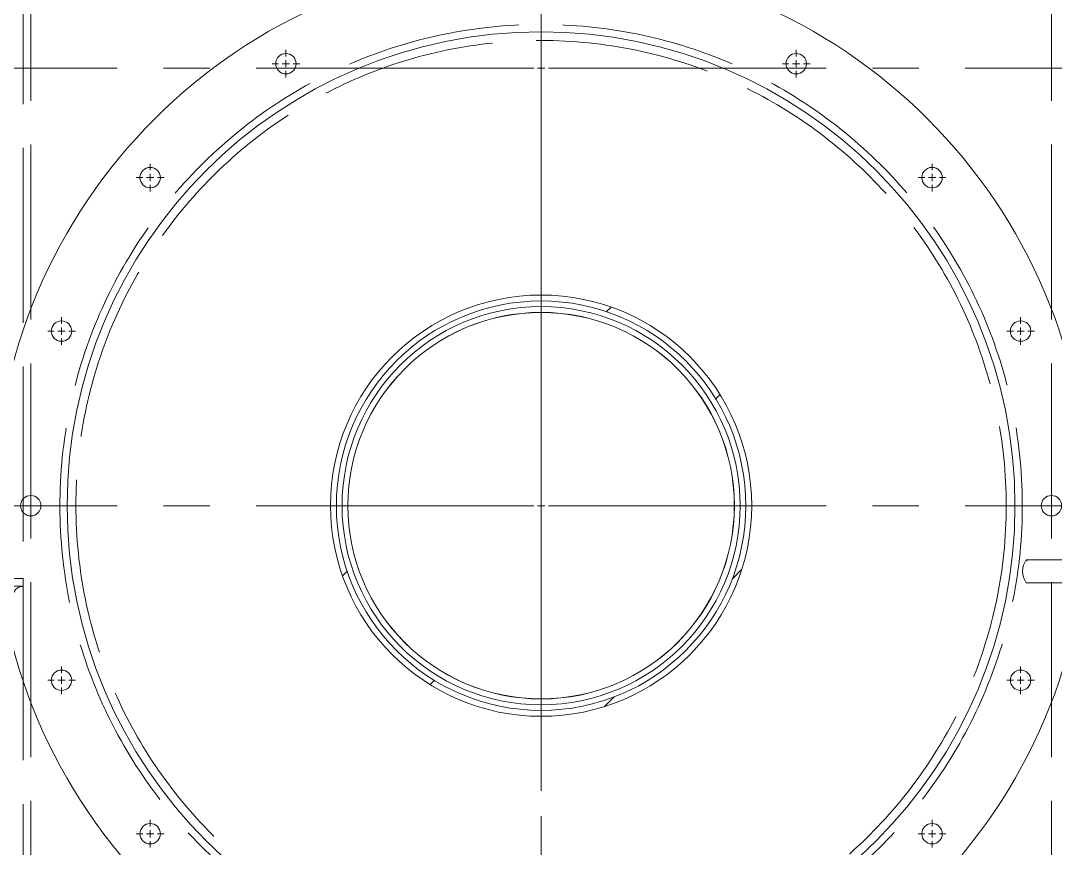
# Model space of a CAD drawing. Header units: millimetres. Extents: x 163705 to 1616509, y 81827 to 302547.
# Drawn here: x 1277578 to 1278288, y 143825 to 144392 of the extents above; entities that cross this region are included whole.
import ezdxf

# ---------------------------------------------------------------- set-up
doc = ezdxf.new("R2010")
doc.units = ezdxf.units.MM
doc.header["$LTSCALE"] = 10
doc.linetypes.add('ACAD_ISO02W100', pattern=[15, 12, -3])
doc.linetypes.add('CENTER2', pattern=[28.575000000000003, 19.05, -3.175, 3.175, -3.175])
for name, color, linetype, lineweight in [('1-中心线', 1, 'CENTER2', 0), ('1-剖面线', 8, 'Continuous', 0), ('1-虚线', 8, 'ACAD_ISO02W100', 0), ('1-设备轮廓', 2, 'Continuous', 18)]:
    doc.layers.add(name, color=color, linetype=linetype, lineweight=lineweight)
pattern_1 = [(45, (-1357.895826168232, -803.9953098043657), (-67.35192090801866, 67.35192090801866), [])]

# ---------------------------------------------------------------- blocks, each defined once
blk = doc.blocks.new('SW_CENTERMARKSYMBOL_2')
at = {"lineweight": 18}
for p, q in [((0, 4.999999999999449), (0, 116.5038053019082)), ((-4.999999999999449, 0), (-116.5038053019082, 0)), ((0, 0), (-2.499999999999725, 0)), ((0, 0), (0, 2.499999999999725)), ((0, 0), (0, -2.499999999999725)), ((0, 0), (2.499999999999725, 0)), ((5.000000000000837, 0), (116.5038053019082, 0)), ((0, -4.999999999999449), (0, -116.5038053019082))]:
    blk.add_line(p, q, dxfattribs=at)
blk = doc.blocks.new('SW_CENTERMARKSYMBOL_13')
at = {"layer": '1-中心线'}
for p, q in [((0, 4.999999999999866), (0, 1002.5)), ((0, 4.999999999999866), (0, 927.4999999999999)), ((-4.999999999999866, 0), (-1002.5, 0)), ((-4.999999999999866, 0), (-927.4999999999999, 0)), ((0, 0), (-2.499999999999725, 0)), ((0, 0), (-2.499999999999725, 0)), ((0, 0), (0, 2.500000000000141)), ((0, 0), (0, 2.500000000000141)), ((0, 0), (0, -2.500000000000141)), ((0, 0), (2.500000000000141, 0)), ((0, 0), (0, -2.500000000000141)), ((0, 0), (2.500000000000141, 0)), ((5.000000000000282, 0), (927.4999999999999, 0)), ((5.000000000000282, 0), (1002.5, 0)), ((0, -4.999999999999866), (0, -927.4999999999999)), ((0, -4.999999999999866), (0, -1002.5))]:
    blk.add_line(p, q, dxfattribs=at)
blk = doc.blocks.new('SW_CENTERMARKSYMBOL_19')
at = {"layer": '1-中心线'}
for p, q in [((0, 5.000000000000282), (0, 9.500000000000203)), ((-4.999999999999866, 0), (-9.499999999999787, 0)), ((0, 0), (-2.500000000000141, 0)), ((0, 0), (0, 2.500000000000141)), ((0, 0), (0, -2.499999999999725)), ((0, 0), (2.500000000000141, 0)), ((4.999999999999866, 0), (9.500000000000203, 0)), ((0, -4.999999999999866), (0, -9.499999999999787))]:
    blk.add_line(p, q, dxfattribs=at)
blk = doc.blocks.new('SW_CENTERMARKSYMBOL_20')
at = {"layer": '1-中心线'}
for p, q in [((0, 4.999999999999866), (0, 9.500000000000203)), ((-4.999999999999866, 0), (-9.499999999999787, 0)), ((0, 0), (-2.499999999999725, 0)), ((0, 0), (0, 2.500000000000141)), ((0, 0), (0, -2.500000000000141)), ((0, 0), (2.500000000000141, 0)), ((5.000000000000282, 0), (9.500000000000203, 0)), ((0, -4.999999999999866), (0, -9.499999999999787))]:
    blk.add_line(p, q, dxfattribs=at)
blk = doc.blocks.new('SW_CENTERMARKSYMBOL_21')
at = {"layer": '1-中心线'}
for p, q in [((0, 4.999999999999866), (0, 9.499999999999787)), ((-4.999999999999866, 0), (-9.499999999999787, 0)), ((0, 0), (-2.499999999999725, 0)), ((0, 0), (0, 2.500000000000141)), ((0, 0), (0, -2.500000000000141)), ((0, 0), (2.500000000000141, 0)), ((5.000000000000282, 0), (9.500000000000203, 0)), ((0, -4.999999999999866), (0, -9.500000000000203))]:
    blk.add_line(p, q, dxfattribs=at)
blk = doc.blocks.new('SW_CENTERMARKSYMBOL_22')
at = {"layer": '1-中心线'}
for p, q in [((0, 304.9999999999999), (0, 309.5000000000003)), ((-5.000000000000282, 300.0000000000001), (-9.500000000000203, 300.0000000000001)), ((0, 300.0000000000001), (-2.500000000000141, 300.0000000000001)), ((0, 300.0000000000001), (0, 302.5000000000002)), ((0, 300.0000000000001), (0, 297.4999999999999)), ((0, 300.0000000000001), (2.499999999999725, 300.0000000000001)), ((4.999999999999866, 300.0000000000001), (9.499999999999787, 300.0000000000001)), ((0, 295.0000000000002), (0, 290.4999999999998)), ((0, 5.000000000000074), (0, 9.499999999999995)), ((-5.000000000000282, 0), (-9.500000000000203, 0)), ((0, 0), (-2.500000000000141, 0)), ((0, 0), (0, 2.500000000000141)), ((0, 0), (0, -2.499999999999933)), ((0, 0), (2.499999999999725, 0)), ((4.999999999999866, 0), (9.499999999999787, 0)), ((0, -4.999999999999866), (0, -9.499999999999995))]:
    blk.add_line(p, q, dxfattribs=at)
blk = doc.blocks.new('SW_CENTERMARKSYMBOL_23')
at = {"layer": '1-中心线'}
for p, q in [((0, 5.000000000000074), (0, 9.499999999999995)), ((-4.999999999999866, 0), (-9.499999999999787, 0)), ((0, 0), (-2.499999999999725, 0)), ((0, 0), (0, 2.500000000000141)), ((0, 0), (0, -2.499999999999933)), ((0, 0), (2.500000000000141, 0)), ((5.000000000000282, 0), (9.500000000000203, 0)), ((0, -4.999999999999866), (0, -9.499999999999995))]:
    blk.add_line(p, q, dxfattribs=at)
blk = doc.blocks.new('SW_CENTERMARKSYMBOL_24')
at = {"layer": '1-中心线'}
for p, q in [((0, 5.000000000000074), (0, 9.499999999999995)), ((-4.999999999999866, 0), (-9.500000000000203, 0)), ((0, 0), (-2.500000000000141, 0)), ((0, 0), (0, 2.499999999999933)), ((0, 0), (0, -2.499999999999933)), ((0, 0), (2.500000000000141, 0)), ((4.999999999999866, 0), (9.500000000000203, 0)), ((0, -5.000000000000074), (0, -9.499999999999995))]:
    blk.add_line(p, q, dxfattribs=at)
blk = doc.blocks.new('SW_CENTERMARKSYMBOL_29')
at = {"layer": '1-中心线'}
for p, q in [((0, 5.000000000000074), (0, 9.499999999999995)), ((-5.000000000000282, 0), (-9.500000000000203, 0)), ((0, 0), (-2.500000000000141, 0)), ((0, 0), (0, 2.499999999999933)), ((0, 0), (0, -2.499999999999933)), ((0, 0), (2.499999999999725, 0)), ((4.999999999999866, 0), (9.499999999999787, 0)), ((0, -5.000000000000074), (0, -9.499999999999995))]:
    blk.add_line(p, q, dxfattribs=at)
blk = doc.blocks.new('SW_CENTERMARKSYMBOL_30')
at = {"layer": '1-中心线'}
for p, q in [((0, 5.000000000000074), (0, 9.499999999999995)), ((-5.000000000000282, 0), (-9.500000000000203, 0)), ((0, 0), (-2.500000000000141, 0)), ((0, 0), (0, 2.500000000000141)), ((0, 0), (0, -2.499999999999933)), ((0, 0), (2.499999999999725, 0)), ((4.999999999999866, 0), (9.499999999999787, 0)), ((0, -4.999999999999866), (0, -9.499999999999995))]:
    blk.add_line(p, q, dxfattribs=at)
blk = doc.blocks.new('SW_CENTERMARKSYMBOL_31')
at = {"layer": '1-中心线'}
for p, q in [((0, 304.9999999999999), (0, 309.4999999999998)), ((-4.999999999999866, 300.0000000000001), (-9.499999999999787, 300.0000000000001)), ((0, 300.0000000000001), (-2.499999999999725, 300.0000000000001)), ((0, 300.0000000000001), (0, 302.5000000000002)), ((0, 300.0000000000001), (0, 297.4999999999999)), ((0, 300.0000000000001), (2.500000000000141, 300.0000000000001)), ((5.000000000000282, 300.0000000000001), (9.500000000000203, 300.0000000000001)), ((0, 295.0000000000002), (0, 290.4999999999998)), ((0, 5.000000000000074), (0, 9.499999999999995)), ((-4.999999999999866, 0), (-9.499999999999787, 0)), ((0, 0), (-2.499999999999725, 0)), ((0, 0), (0, 2.499999999999933)), ((0, 0), (0, -2.499999999999933)), ((0, 0), (2.500000000000141, 0)), ((5.000000000000282, 0), (9.500000000000203, 0)), ((0, -5.000000000000074), (0, -9.499999999999995))]:
    blk.add_line(p, q, dxfattribs=at)
blk = doc.blocks.new('SW_CENTERMARKSYMBOL_32')
at = {"layer": '1-中心线'}
for p, q in [((0, 4.999999999999866), (0, 9.500000000000203)), ((-5.000000000000282, 0), (-9.500000000000203, 0)), ((0, 0), (-2.500000000000141, 0)), ((0, 0), (0, 2.500000000000141)), ((0, 0), (0, -2.500000000000141)), ((0, 0), (2.499999999999725, 0)), ((4.999999999999866, 0), (9.499999999999787, 0)), ((0, -4.999999999999866), (0, -9.499999999999787))]:
    blk.add_line(p, q, dxfattribs=at)
blk = doc.blocks.new('SW_CENTERMARKSYMBOL_33')
at = {"layer": '1-中心线'}
for p, q in [((0, 4.999999999999866), (0, 9.499999999999787)), ((-5.000000000000282, 0), (-9.500000000000203, 0)), ((0, 0), (-2.500000000000141, 0)), ((0, 0), (0, 2.499999999999725)), ((0, 0), (0, -2.500000000000141)), ((0, 0), (2.499999999999725, 0)), ((4.999999999999866, 0), (9.499999999999787, 0)), ((0, -5.000000000000282), (0, -9.500000000000203))]:
    blk.add_line(p, q, dxfattribs=at)
blk = doc.blocks.new('SW_CENTERMARKSYMBOL_34')
at = {"layer": '1-中心线'}
for p, q in [((0, 4.999999999999866), (0, 9.499999999999787)), ((-5.000000000000282, 0), (-9.500000000000203, 0)), ((0, 0), (-2.500000000000141, 0)), ((0, 0), (0, 2.500000000000141)), ((0, 0), (0, -2.500000000000141)), ((0, 0), (2.499999999999725, 0)), ((4.999999999999866, 0), (9.499999999999787, 0)), ((0, -4.999999999999866), (0, -9.500000000000203))]:
    blk.add_line(p, q, dxfattribs=at)
blk = doc.blocks.new('SW_CENTERMARKSYMBOL_37')
at = {"layer": '1-中心线'}
for p, q in [((0, 4.999999999999866), (0, 377.4999999999998)), ((-5.000000000000282, 0), (-377.5000000000001, 0)), ((0, 0), (-2.500000000000141, 0)), ((0, 0), (0, 2.499999999999933)), ((0, 0), (0, -2.500000000000141)), ((0, 0), (2.499999999999725, 0)), ((4.999999999999866, 0), (377.4999999999997, 0)), ((0, -5.000000000000074), (0, -377.5000000000001))]:
    blk.add_line(p, q, dxfattribs=at)
blk = doc.blocks.new('LFHBF-LC1-00A_俯视图')
at = {"lineweight": 18}
h = blk.add_hatch(dxfattribs=at)
h.set_pattern_fill('ANSI31', color=256, scale=30, style=0)
h.set_pattern_definition(pattern_1)
edge = h.paths.add_edge_path(flags=0)
edge.add_arc((1002.5, 1008.982633047315), 144.4374999999999, 0, 360)
edge = h.paths.add_edge_path(flags=0)
edge.add_arc((1002.5, 1008.982633047315), 140.3874104948161, 0, 360)
at = {"layer": '1-虚线', "lineweight": 18}
h = blk.add_hatch(dxfattribs=at)
h.set_pattern_fill('ANSI31', color=256, scale=30, style=0)
h.set_pattern_definition(pattern_1)
edge = h.paths.add_edge_path(flags=0)
edge.add_arc((1002.5, 1308.982633047315), 925, 0, 360)
edge = h.paths.add_edge_path(flags=0)
edge.add_arc((1002.5, 1308.982633047315), 919, 0, 360)
at = {"lineweight": 18}
for radius in [136.5000000000003, 136.4999999999998]:
    blk.add_circle((1002.5, 1008.982633047315), radius, dxfattribs=at)
at = {"layer": '1-虚线', "lineweight": 18}
for p, q in [((647.1999999999966, 2154.352912865572), (647.2000000000025, 463.6123532290555)), ((652.4999999999964, 2156.560948012958), (652.5000000000023, 461.40431808167)), ((1352.499999999996, 2156.56094801296), (1352.500000000002, 461.4043180816725)), ((647.200000000001, 958.9826330473138), (640.036227706142, 958.9826330473138)), ((647.200000000001, 958.9826330473138), (647.200000000001, 953.6826330473139)), ((647.200000000001, 953.6826330473139), (157.1297201817424, 953.6826330473123))]:
    blk.add_line(p, q, dxfattribs=at)
for centre, radius in [((1002.5, 1308.982633047315), 919), ((1002.5, 1008.982633047315), 319)]:
    blk.add_circle(centre, radius, dxfattribs=at)
for centre, radius, start in [((1002.5, 1308.982633047315), 930.3000000000002, 270.0619413953247), ((1002.5, 1008.982633047315), 329.9999999999998, 270.3525916378453)]:
    blk.add_arc(centre, radius, start, 270, dxfattribs=at)
blk.add_ellipse((647.200000000001, 945.6826330473139), major_axis=(0, 8), ratio=0.900404044297801, start_param=0, end_param=1.466076571675355, dxfattribs=at)
at = {"layer": '1-设备轮廓'}
for centre, radius in [((1002.5, 1008.982633047312), 375), ((1002.5, 1008.982633047312), 324.9999999999995), ((827.5000000000023, 1312.091524371867), 7), ((1177.500000000002, 1312.091524371865), 7), ((734.384444908359, 1233.958296437603), 7), ((1270.615555091644, 1233.9582964376), 7), ((1002.5, 1008.982633047315), 144.4374999999999), ((1002.5, 1008.982633047315), 140.3874104948159), ((673.6075827249326, 1128.689683211299), 7.000000000000227), ((1002.5, 1008.982633047315), 132.5494700229414), ((1002.5, 1008.982633047315), 132.5000000000001), ((1331.392417275069, 1128.689683211294), 6.999999999999545), ((652.5000000000002, 1008.982633047314), 7), ((1352.5, 1008.98263304731), 7), ((673.607582724931, 889.2755828833303), 7), ((1331.392417275068, 889.275582883326), 6.999999999999545), ((734.3844449083545, 784.0069696570233), 7), ((1270.615555091641, 784.0069696570217), 7)]:
    blk.add_circle(centre, radius, dxfattribs=at)
for radius, start, end in [(973, 270.0619413953247, 270), (925.0000000000005, 20.23955051540214, 180), (925.0000000000005, 20.23955051540214, 270), (922.0000000000003, 20.30830432585196, 339.691695674148), (925.0000000000003, 180, 339.7604494845979), (925.0000000000003, 270.0619413953247, 339.7604494845979)]:
    blk.add_arc((1002.5, 1308.982633047315), radius, start, end, dxfattribs=at)
at = {"layer": '1-中心线'}
for name, p in [('SW_CENTERMARKSYMBOL_13', (1002.5, 1308.982633047315)), ('SW_CENTERMARKSYMBOL_2', (1002.5, 1308.982633047315)), ('SW_CENTERMARKSYMBOL_37', (1002.5, 1008.982633047312)), ('SW_CENTERMARKSYMBOL_19', (827.5000000000023, 1312.091524371867)), ('SW_CENTERMARKSYMBOL_34', (1177.500000000002, 1312.091524371865)), ('SW_CENTERMARKSYMBOL_22', (652.5000000000002, 1008.982633047314)), ('SW_CENTERMARKSYMBOL_31', (1352.5, 1008.98263304731)), ('SW_CENTERMARKSYMBOL_20', (734.384444908359, 1233.958296437603)), ('SW_CENTERMARKSYMBOL_33', (1270.615555091644, 1233.9582964376)), ('SW_CENTERMARKSYMBOL_21', (673.6075827249326, 1128.689683211299)), ('SW_CENTERMARKSYMBOL_32', (1331.392417275069, 1128.689683211294)), ('SW_CENTERMARKSYMBOL_23', (673.607582724931, 889.2755828833303)), ('SW_CENTERMARKSYMBOL_30', (1331.392417275068, 889.275582883326)), ('SW_CENTERMARKSYMBOL_24', (734.3844449083545, 784.0069696570233)), ('SW_CENTERMARKSYMBOL_29', (1270.615555091641, 784.0069696570217))]:
    blk.add_blockref(name, p, dxfattribs=at)
blk = doc.blocks.new('SCNZ-6_俯视图')
at = {"layer": '1-中心线'}
for p, q in [((534.296111202475, 79.74999999999932), (534.2961112024786, 559.7499999999995)), ((167.2961112024777, 404.7500000000023), (67.29611120247773, 404.7500000000032)), ((924.2961112024775, 319.7499999999968), (46.95584251374567, 319.7499999999968)), ((167.2961112024768, 234.7500000000023), (67.29611120247682, 234.7500000000032))]:
    blk.add_line(p, q, dxfattribs=at)
at = {"layer": '1-剖面线'}
blk.add_line((0, 404.7500000000032), (19, 404.7500000000032), dxfattribs=at)
at = {"layer": '1-设备轮廓'}
for p, q in [((181.346111202477, 635.7565434240719), (181.346111202477, 637)), ((181.346111202477, 635.7565434240719), (181.346111202477, 582.27)), ((197.2461112024766, 637), (197.2461112024766, 582.27)), ((180.9461112024774, 591.0499999999997), (180.9461112024774, 589.0499999999997)), ((181.346111202477, 589.0499999999997), (180.9461112024774, 589.0499999999997)), ((181.346111202477, 591.25), (181.1461112024772, 591.25)), ((197.4461112024774, 591.25), (197.2461112024766, 591.25)), ((197.6461112024772, 589.0499999999997), (197.2461112024766, 589.0499999999997)), ((197.6461112024772, 589.0499999999997), (197.6461112024772, 591.0499999999997)), ((177.1835987941795, 584.5033732513225), (177.1835987941795, 579.596626753148)), ((178.7317555494947, 585.3499999999999), (177.3469015699993, 584.7763746997866)), ((179.44270618681, 585.3499999999999), (177.3586107629744, 584.7805371110758)), ((179.44270618681, 585.3499999999999), (178.7317555494947, 585.3499999999999)), ((180.5167622943627, 585.3499999999999), (179.44270618681, 585.3499999999999)), ((181.346111202477, 585.1233868518016), (180.5167622943627, 585.3499999999999)), ((181.346111202477, 585.3499999999999), (180.5167622943627, 585.3499999999999)), ((181.346111202477, 585.8906702541863), (181.1461112024772, 585.3499999999999)), ((196.2461112024766, 582.27), (181.346111202477, 582.27)), ((181.346111202477, 582.27), (181.346111202477, 575.269974811496)), ((197.2461112024766, 582.27), (196.2461112024766, 582.27)), ((197.4461112024774, 585.3499999999999), (197.2461112024766, 585.8906702541863)), ((197.5223614020324, 585.3499999999999), (197.2461112024766, 585.2852596645348)), ((197.5223614020324, 585.3499999999999), (197.2461112024766, 585.3499999999999)), ((197.2461112024766, 582.27), (197.2461112024766, 575.269974811496)), ((198.7746443040323, 585.3499999999999), (197.5223614020324, 585.3499999999999)), ((201.2045704941575, 584.7805371110758), (198.7746443040323, 585.3499999999999)), ((199.860466855459, 585.3499999999999), (198.7746443040323, 585.3499999999999)), ((201.2453208349571, 584.7763746997857), (199.860466855459, 585.3499999999999)), ((201.1306052028158, 584.8086828206019), (201.2336116419792, 584.7805371110758)), ((201.2336116419792, 584.7805371110758), (201.2045704941575, 584.7805371110758)), ((201.4086236107742, 584.5033732513225), (201.4086236107742, 579.596626753148)), ((177.2961112024768, 565.4641016151377), (177.2961112024768, 574.75)), ((177.2961112024768, 574.75), (178.1461112024772, 574.75)), ((177.3476674399972, 579.3233080664731), (178.7317555494947, 578.75)), ((177.3586107629817, 579.3194628889219), (179.44270618681, 578.75)), ((178.1461112024772, 565.8311225508983), (178.1461112024772, 574.75)), ((178.1461112024772, 574.75), (181.346111202477, 574.75)), ((179.44270618681, 578.75), (178.7317555494947, 578.75)), ((178.8186112024769, 578.75), (178.8186112024769, 574.75)), ((179.44270618681, 578.75), (180.5167622943627, 578.75)), ((180.5167622943627, 578.75), (181.346111202477, 578.9766131481983)), ((181.346111202477, 578.75), (180.5167622943627, 578.75)), ((197.2461112024766, 575.269974811496), (181.346111202477, 575.269974811496)), ((181.346111202477, 575.269974811496), (181.346111202477, 561.1633343495973)), ((197.5223614020324, 578.75), (197.2461112024766, 578.75)), ((197.2461112024766, 575.269974811496), (197.2461112024766, 561.1633343495973)), ((197.2461112024766, 574.75), (200.4461112024774, 574.75)), ((197.5223614020324, 578.75), (198.7746443040323, 578.75)), ((198.7746443040323, 578.75), (201.2045704941575, 579.3194628889246)), ((199.860466855459, 578.75), (198.7746443040323, 578.75)), ((199.7736112024768, 574.75), (199.7736112024768, 578.75)), ((199.860466855459, 578.75), (201.2445549649574, 579.3233080664736)), ((200.4461112024774, 565.8311225508983), (200.4461112024774, 574.75)), ((200.4461112024774, 574.75), (201.2961112024768, 574.75)), ((201.2336116419729, 579.3194628889219), (201.1306052028158, 579.2913171793971)), ((201.2961112024768, 565.4641016151377), (201.2961112024768, 574.75)), ((173.7961112024768, 564.6500000000001), (173.7961112024768, 540.6500000000001)), ((173.7961112024768, 564.6500000000001), (176.2998635491613, 564.6500000000001)), ((181.346111202477, 566), (179.2961112024768, 566)), ((181.346111202477, 556.9033242027549), (181.346111202477, 561.1633343495973)), ((199.2961112024768, 566), (197.2461112024766, 566)), ((197.2461112024766, 556.9033242027549), (197.2461112024766, 561.1633343495973)), ((202.2923588557924, 564.6500000000001), (204.7961112024768, 564.6500000000001)), ((204.7961112024768, 540.6500000000001), (204.7961112024768, 564.6500000000001)), ((178.4061112024774, 553.8200000000002), (178.4061112024774, 551.6200000000003)), ((181.346111202477, 554.3200000000002), (178.9061112024774, 554.3200000000002)), ((179.2961112024768, 558), (181.346111202477, 558)), ((181.346111202477, 556.9033242027549), (181.346111202477, 545.27)), ((185.5433344527446, 554), (181.7905577030124, 547.5)), ((193.04888795221, 554), (185.5433344527446, 554)), ((196.8016647019422, 547.5), (193.04888795221, 554)), ((197.2461112024766, 558), (199.2961112024768, 558)), ((197.2461112024766, 556.9033242027549), (197.2461112024766, 545.27)), ((178.9061112024774, 551.1200000000003), (181.346111202477, 551.1200000000003)), ((181.7905577030124, 547.5), (185.5433344527446, 541)), ((193.04888795221, 541), (196.8016647019422, 547.5)), ((200.7961112024768, 550.5), (197.2461112024766, 550.5)), ((201.2961112024768, 545), (201.2961112024768, 550)), ((173.7961112024768, 540.6500000000001), (172.0461112024768, 538.9000000000001)), ((173.7961112024768, 540.6500000000001), (184.263467761898, 540.6500000000001)), ((181.346111202477, 545.27), (183.5603472619659, 544.4346345651875)), ((182.3961112024772, 544.8738662170667), (182.3961112024772, 543.5162831425919)), ((182.3961112024772, 543.5162831425919), (184.9377809532789, 542.0488494277747)), ((185.5433344527446, 541), (193.04888795221, 541)), ((186.0461112024768, 541), (186.0461112024768, 537.27)), ((192.5461112024768, 541), (192.5461112024768, 537.27)), ((193.0861112024768, 540.4547249876246), (193.0861112024768, 537.3399999999997)), ((193.6544414516748, 542.0488494277747), (196.1961112024774, 543.5162831425919)), ((195.0318751429886, 544.4346345651875), (197.2461112024766, 545.27)), ((196.1961112024774, 543.5162831425919), (196.1961112024774, 544.8738662170667)), ((196.2861112024766, 537.3399999999997), (196.2861112024766, 543.6089975584696)), ((196.2861112024766, 540.6500000000001), (204.7961112024768, 540.6500000000001)), ((196.712309689573, 544.5), (200.7961112024768, 544.5)), ((206.5461112024768, 538.9000000000001), (204.7961112024768, 540.6500000000001)), ((229.2961112024768, 544.75), (224.2961112024768, 539.75)), ((224.2961112024768, 539.75), (224.2961112024768, 99.75)), ((839.2961112024775, 544.75), (229.2961112024768, 544.75)), ((844.2961112024775, 539.75), (839.2961112024775, 544.75)), ((844.2961112024775, 99.75), (844.2961112024775, 539.75)), ((172.0461112024768, 538.9000000000001), (172.0461112024768, 532.1500000000001)), ((172.0461112024768, 538.9000000000001), (186.0461112024768, 538.9000000000001)), ((192.5461112024768, 537.27), (186.0461112024768, 537.27)), ((192.5461112024768, 538.9000000000001), (193.0861112024768, 538.9000000000001)), ((193.5861112024768, 536.8399999999997), (195.7861112024775, 536.8399999999997)), ((196.2861112024766, 538.9000000000001), (206.5461112024768, 538.9000000000001)), ((206.5461112024768, 532.1500000000001), (206.5461112024768, 538.9000000000001)), ((237.48077520263, 534.9629603113449), (233.8738871440082, 530.7843530634004)), ((242.9029992610986, 533.9286072479445), (237.48077520263, 534.9629603113449)), ((244.7183352609454, 528.7156469365996), (242.9029992610986, 533.9286072479445)), ((355.48077520263, 534.9629603113449), (351.8738871440091, 530.7843530634004)), ((360.9029992610986, 533.9286072479445), (355.48077520263, 534.9629603113449)), ((362.7183352609454, 528.7156469365996), (360.9029992610986, 533.9286072479445)), ((473.48077520263, 534.9629603113449), (469.8738871440082, 530.7843530634004)), ((478.9029992610986, 533.9286072479445), (473.48077520263, 534.9629603113449)), ((480.7183352609454, 528.7156469365996), (478.9029992610986, 533.9286072479445)), ((591.48077520263, 534.9629603113449), (587.8738871440091, 530.7843530634004)), ((596.9029992610986, 533.9286072479445), (591.48077520263, 534.9629603113449)), ((598.7183352609454, 528.7156469365996), (596.9029992610986, 533.9286072479445)), ((709.4807752026302, 534.9629603113449), (705.8738871440089, 530.7843530634004)), ((714.9029992610983, 533.9286072479445), (709.4807752026302, 534.9629603113449)), ((716.7183352609457, 528.7156469365996), (714.9029992610983, 533.9286072479445)), ((827.4807752026297, 534.9629603113449), (823.8738871440089, 530.7843530634004)), ((832.9029992610983, 533.9286072479445), (827.4807752026297, 534.9629603113449)), ((834.7183352609457, 528.7156469365996), (832.9029992610983, 533.9286072479445)), ((172.0461112024768, 532.1500000000001), (206.5461112024768, 532.1500000000001)), ((172.2961112024768, 532.1500000000001), (172.2961112024768, 528.8499999999999)), ((206.2961112024768, 528.8499999999999), (172.2961112024768, 528.8499999999999)), ((177.2961112024768, 528.8499999999999), (177.2961112024768, 519.75)), ((178.1461112024772, 528.8499999999999), (178.1461112024772, 519.75)), ((188.3961112024772, 528.8499999999999), (188.3961112024772, 519.75)), ((190.1961112024774, 528.8499999999999), (190.1961112024774, 519.75)), ((200.4461112024774, 528.8499999999999), (200.4461112024774, 519.75)), ((201.2961112024768, 528.8499999999999), (201.2961112024768, 519.75)), ((206.2961112024768, 528.8499999999999), (206.2961112024768, 532.1500000000001)), ((233.8738871440082, 530.7843530634004), (235.689223143856, 525.5713927520551)), ((235.689223143856, 525.5713927520551), (241.1114472023246, 524.5370396886551)), ((241.1114472023246, 524.5370396886551), (244.7183352609454, 528.7156469365996)), ((351.8738871440091, 530.7843530634004), (353.689223143856, 525.5713927520551)), ((353.689223143856, 525.5713927520551), (359.1114472023246, 524.5370396886551)), ((359.1114472023246, 524.5370396886551), (362.7183352609454, 528.7156469365996)), ((469.8738871440082, 530.7843530634004), (471.689223143856, 525.5713927520551)), ((471.689223143856, 525.5713927520551), (477.1114472023246, 524.5370396886551)), ((477.1114472023246, 524.5370396886551), (480.7183352609454, 528.7156469365996)), ((587.8738871440091, 530.7843530634004), (589.689223143856, 525.5713927520551)), ((589.689223143856, 525.5713927520551), (595.1114472023246, 524.5370396886551)), ((595.1114472023246, 524.5370396886551), (598.7183352609454, 528.7156469365996)), ((705.8738871440089, 530.7843530634004), (707.6892231438558, 525.5713927520551)), ((707.6892231438558, 525.5713927520551), (713.1114472023244, 524.5370396886551)), ((713.1114472023244, 524.5370396886551), (716.7183352609457, 528.7156469365996)), ((823.8738871440089, 530.7843530634004), (825.6892231438558, 525.5713927520551)), ((825.6892231438558, 525.5713927520551), (831.1114472023244, 524.5370396886551)), ((831.1114472023244, 524.5370396886551), (834.7183352609457, 528.7156469365996)), ((178.1461112024772, 519.75), (177.2961112024768, 519.75)), ((188.3961112024772, 519.75), (178.1461112024772, 519.75)), ((178.6461112024772, 519.75), (178.6461112024772, 509.75)), ((190.1961112024774, 519.75), (188.3961112024772, 519.75)), ((200.4461112024774, 519.75), (190.1961112024774, 519.75)), ((199.9461112024774, 509.75), (199.9461112024774, 519.75)), ((201.2961112024768, 519.75), (200.4461112024774, 519.75)), ((116.7961112024768, 503.7499999999995), (116.7961112024768, 509.75)), ((116.7961112024768, 509.75), (126.7961112024768, 509.75)), ((126.7961112024768, 503.7499999999995), (126.7961112024768, 509.75)), ((126.7961112024768, 509.75), (224.2961112024768, 509.75)), ((114.2961112024768, 135.7499999999998), (114.2961112024768, 503.7499999999995)), ((124.2961112024768, 503.7499999999995), (114.2961112024768, 503.7499999999995)), ((224.2961112024768, 503.7499999999995), (124.2961112024768, 503.7499999999995)), ((87.29611120247682, 452.75), (77.29611120247682, 452.75)), ((77.29611120247682, 452.75), (77.29611120247682, 356.75)), ((107.2961112024768, 452.75), (87.29611120247682, 452.75)), ((87.29611120247682, 452.75), (87.29611120247682, 356.75)), ((87.29611120247682, 452.75), (87.29611120247682, 356.75)), ((107.2961112024768, 452.75), (107.2961112024768, 356.75)), ((114.2961112024768, 444.75), (107.2961112024768, 444.75)), ((77.29611120247682, 419.5550602583476), (68.29187311175065, 417.25)), ((904.2961112024775, 424.75), (894.2961112024775, 424.75)), ((894.2961112024775, 424.7499999999995), (894.2961112024775, 319.7499999999995)), ((914.2961112024775, 424.75), (904.2961112024775, 424.75)), ((904.2961112024775, 424.7499999999995), (904.2961112024775, 319.7499999999995)), ((904.2961112024775, 424.7499999999995), (904.2961112024775, 319.7499999999995)), ((914.2961112024775, 424.7499999999995), (914.2961112024775, 319.7499999999995)), ((24.29611120247682, 412.75), (24.29611120247682, 416.25)), ((24.29611120247682, 396.75), (24.29611120247682, 412.75)), ((24.79611120247682, 416.75), (53.79611120247682, 416.75)), ((54.29611120247682, 416.25), (54.29611120247682, 412.75)), ((62.29611120247682, 414.75), (54.29611120247682, 414.75)), ((54.29611120247682, 412.75), (54.29611120247682, 396.75)), ((68.29187311175065, 417.25), (62.29611120247682, 417.25)), ((62.29611120247682, 417.25), (62.29611120247682, 392.25)), ((68.29187311175065, 417.25), (68.29187311175065, 392.25)), ((24.29611120247682, 409.25), (23.29611120247682, 409.25)), ((23.29611120247682, 402.1017280177298), (23.29611120247682, 409.25)), ((23.29611120247682, 402.1017280177298), (24.29611120247682, 402.1017280177298)), ((23.29611120247682, 402.1017280177298), (23.29611120247682, 401.111778524069)), ((23.29611120247682, 401.111778524069), (24.29611120247682, 401.111778524069)), ((23.29611120247682, 400.25), (23.29611120247682, 401.111778524069)), ((23.29611120247682, 400.25), (24.29611120247682, 400.25)), ((24.29611120247682, 393.2499999999995), (24.29611120247682, 396.75)), ((53.79611120247682, 392.7499999999995), (24.79611120247682, 392.7499999999995)), ((54.29611120247682, 396.75), (54.29611120247682, 393.2499999999995)), ((54.29611120247682, 394.75), (62.29611120247682, 394.75)), ((62.29611120247682, 392.25), (68.29187311175065, 392.25)), ((68.29187311175065, 392.25), (77.29611120247682, 389.9449397416524)), ((237.48077520263, 394.9629603113449), (233.8738871440082, 390.7843530634004)), ((233.8738871440082, 390.7843530634004), (235.689223143856, 385.5713927520551)), ((242.9029992610986, 393.9286072479449), (237.48077520263, 394.9629603113449)), ((244.7183352609454, 388.7156469365996), (242.9029992610986, 393.9286072479449)), ((827.4807752026297, 394.9629603113449), (823.8738871440089, 390.7843530634004)), ((823.8738871440089, 390.7843530634004), (825.6892231438558, 385.5713927520551)), ((832.9029992610983, 393.9286072479449), (827.4807752026297, 394.9629603113449)), ((834.7183352609457, 388.7156469365996), (832.9029992610983, 393.9286072479449)), ((235.689223143856, 385.5713927520551), (241.1114472023246, 384.5370396886551)), ((241.1114472023246, 384.5370396886551), (244.7183352609454, 388.7156469365996)), ((825.6892231438558, 385.5713927520551), (831.1114472023244, 384.5370396886551)), ((831.1114472023244, 384.5370396886551), (834.7183352609457, 388.7156469365996)), ((894.2961112024775, 373.75), (844.2961112024775, 373.75)), ((107.2961112024768, 364.75), (114.2961112024768, 364.75)), ((77.29611120247682, 356.75), (87.29611120247682, 356.75)), ((87.29611120247682, 356.75), (107.2961112024768, 356.75)), ((894.2961112024775, 319.7499999999995), (894.2961112024775, 214.75)), ((904.2961112024775, 319.7499999999995), (904.2961112024775, 214.75)), ((904.2961112024775, 319.7499999999995), (904.2961112024775, 214.75)), ((914.2961112024775, 319.7499999999995), (914.2961112024775, 214.75)), ((87.29611120247682, 282.75), (77.29611120247682, 282.75)), ((77.29611120247682, 282.75), (77.29611120247682, 186.75)), ((107.2961112024768, 282.75), (87.29611120247682, 282.75)), ((87.29611120247682, 282.75), (87.29611120247682, 186.75)), ((87.29611120247682, 282.75), (87.29611120247682, 186.75)), ((107.2961112024768, 282.75), (107.2961112024768, 186.75)), ((114.2961112024768, 274.7499999999995), (107.2961112024768, 274.7499999999995)), ((844.2961112024775, 265.75), (894.2961112024775, 265.75)), ((77.29611120247682, 249.5550602583476), (68.29187311175065, 247.25)), ((237.48077520263, 254.9629603113449), (233.8738871440082, 250.7843530634004)), ((233.8738871440082, 250.7843530634004), (235.689223143856, 245.5713927520551)), ((242.9029992610986, 253.9286072479445), (237.48077520263, 254.9629603113449)), ((241.1114472023246, 244.5370396886551), (244.7183352609454, 248.7156469365996)), ((244.7183352609454, 248.7156469365996), (242.9029992610986, 253.9286072479445)), ((827.4807752026297, 254.9629603113449), (823.8738871440089, 250.7843530634004)), ((823.8738871440089, 250.7843530634004), (825.6892231438558, 245.5713927520551)), ((832.9029992610983, 253.9286072479445), (827.4807752026297, 254.9629603113449)), ((831.1114472023244, 244.5370396886551), (834.7183352609457, 248.7156469365996)), ((834.7183352609457, 248.7156469365996), (832.9029992610983, 253.9286072479445)), ((24.29611120247682, 242.75), (24.29611120247682, 246.25)), ((24.29611120247682, 226.75), (24.29611120247682, 242.75)), ((24.79611120247682, 246.7499999999995), (53.79611120247682, 246.75)), ((54.29611120247682, 246.25), (54.29611120247682, 242.75)), ((62.29611120247682, 244.75), (54.29611120247682, 244.75)), ((54.29611120247682, 242.75), (54.29611120247682, 226.75)), ((68.29187311175065, 247.25), (62.29611120247682, 247.25)), ((62.29611120247682, 247.25), (62.29611120247682, 222.25)), ((68.29187311175065, 247.25), (68.29187311175065, 222.25)), ((235.689223143856, 245.5713927520551), (241.1114472023246, 244.5370396886551)), ((825.6892231438558, 245.5713927520551), (831.1114472023244, 244.5370396886551)), ((24.29611120247682, 239.2499999999995), (23.29611120247682, 239.2499999999995)), ((23.29611120247682, 232.1017280177302), (23.29611120247682, 239.2499999999995)), ((23.29611120247682, 232.1017280177302), (24.29611120247682, 232.1017280177302)), ((23.29611120247682, 232.1017280177302), (23.29611120247682, 231.111778524069)), ((23.29611120247682, 230.2499999999995), (23.29611120247682, 231.111778524069)), ((23.29611120247682, 231.111778524069), (24.29611120247682, 231.111778524069)), ((23.29611120247682, 230.2499999999995), (24.29611120247682, 230.2499999999995)), ((24.29611120247682, 223.25), (24.29611120247682, 226.75)), ((53.79611120247682, 222.75), (24.79611120247682, 222.7499999999998)), ((54.29611120247682, 226.75), (54.29611120247682, 223.25)), ((54.29611120247682, 224.75), (62.29611120247682, 224.75)), ((62.29611120247682, 222.25), (68.29187311175065, 222.25)), ((68.29187311175065, 222.25), (77.29611120247682, 219.9449397416522)), ((894.2961112024775, 214.75), (904.2961112024775, 214.75)), ((904.2961112024775, 214.75), (914.2961112024775, 214.75)), ((107.2961112024768, 194.75), (114.2961112024768, 194.75)), ((77.29611120247682, 186.75), (87.29611120247682, 186.75)), ((87.29611120247682, 186.75), (107.2961112024768, 186.75)), ((124.2961112024768, 135.7499999999998), (114.2961112024768, 135.7499999999998)), ((116.7961112024768, 135.7499999999998), (116.7961112024768, 129.75)), ((224.2961112024768, 135.7499999999998), (124.2961112024768, 135.7499999999998)), ((126.7961112024768, 135.7499999999998), (126.7961112024768, 129.75)), ((126.7961112024768, 129.75), (116.7961112024768, 129.75)), ((224.2961112024768, 129.75), (126.7961112024768, 129.75)), ((178.6461112024772, 129.75), (178.6461112024772, 119.7499999999998)), ((199.9461112024774, 119.7499999999998), (199.9461112024774, 129.75)), ((177.2961112024768, 110.6499999999999), (177.2961112024768, 119.75)), ((177.2961112024768, 119.75), (178.1461112024772, 119.75)), ((178.1461112024772, 110.6499999999999), (178.1461112024772, 119.75)), ((178.1461112024772, 119.75), (188.3961112024772, 119.75)), ((188.3961112024772, 110.6499999999999), (188.3961112024772, 119.75)), ((188.3961112024772, 119.75), (190.1961112024774, 119.75)), ((190.1961112024774, 110.6499999999999), (190.1961112024774, 119.75)), ((190.1961112024774, 119.75), (200.4461112024774, 119.75)), ((200.4461112024774, 110.6499999999999), (200.4461112024774, 119.75)), ((200.4461112024774, 119.75), (201.2961112024768, 119.75)), ((201.2961112024768, 110.6499999999999), (201.2961112024768, 119.75)), ((237.48077520263, 114.9629603113449), (233.8738871440082, 110.7843530634004)), ((242.9029992610986, 113.9286072479445), (237.48077520263, 114.9629603113449)), ((244.7183352609454, 108.7156469365993), (242.9029992610986, 113.9286072479445)), ((355.48077520263, 114.9629603113449), (351.8738871440091, 110.7843530634004)), ((360.9029992610986, 113.9286072479445), (355.48077520263, 114.9629603113449)), ((362.7183352609454, 108.7156469365993), (360.9029992610986, 113.9286072479445)), ((473.48077520263, 114.9629603113449), (469.8738871440082, 110.7843530634004)), ((478.9029992610986, 113.9286072479445), (473.48077520263, 114.9629603113449)), ((480.7183352609454, 108.7156469365993), (478.9029992610986, 113.9286072479445)), ((591.48077520263, 114.9629603113449), (587.8738871440091, 110.7843530634004)), ((596.9029992610986, 113.9286072479445), (591.48077520263, 114.9629603113449)), ((598.7183352609454, 108.7156469365993), (596.9029992610986, 113.9286072479445)), ((709.4807752026302, 114.9629603113449), (705.8738871440089, 110.7843530634004)), ((714.9029992610983, 113.9286072479445), (709.4807752026302, 114.9629603113449)), ((716.7183352609457, 108.7156469365993), (714.9029992610983, 113.9286072479445)), ((827.4807752026297, 114.9629603113449), (823.8738871440089, 110.7843530634004)), ((832.9029992610983, 113.9286072479445), (827.4807752026297, 114.9629603113449)), ((834.7183352609457, 108.7156469365993), (832.9029992610983, 113.9286072479445)), ((172.0461112024768, 107.3499999999999), (172.0461112024768, 100.5999999999999)), ((206.5461112024768, 107.3499999999999), (172.0461112024768, 107.3499999999999)), ((172.2961112024768, 110.6499999999999), (172.2961112024768, 107.3499999999999)), ((172.2961112024768, 110.6499999999999), (206.2961112024768, 110.6499999999999)), ((206.2961112024768, 107.3499999999999), (206.2961112024768, 110.6499999999999)), ((206.5461112024768, 100.5999999999999), (206.5461112024768, 107.3499999999999)), ((233.8738871440082, 110.7843530634004), (235.689223143856, 105.5713927520553)), ((241.1114472023246, 104.5370396886549), (244.7183352609454, 108.7156469365993)), ((351.8738871440091, 110.7843530634004), (353.689223143856, 105.5713927520553)), ((359.1114472023246, 104.5370396886549), (362.7183352609454, 108.7156469365993)), ((469.8738871440082, 110.7843530634004), (471.689223143856, 105.5713927520553)), ((477.1114472023246, 104.5370396886549), (480.7183352609454, 108.7156469365993)), ((587.8738871440091, 110.7843530634004), (589.689223143856, 105.5713927520553)), ((595.1114472023246, 104.5370396886549), (598.7183352609454, 108.7156469365993)), ((705.8738871440089, 110.7843530634004), (707.6892231438558, 105.5713927520553)), ((713.1114472023244, 104.5370396886549), (716.7183352609457, 108.7156469365993)), ((823.8738871440089, 110.7843530634004), (825.6892231438558, 105.5713927520553)), ((831.1114472023244, 104.5370396886549), (834.7183352609457, 108.7156469365993)), ((172.0461112024768, 100.5999999999999), (173.7961112024768, 98.84999999999991)), ((182.306111202477, 100.5999999999999), (172.0461112024768, 100.5999999999999)), ((182.306111202477, 102.1599999999999), (182.306111202477, 95.89100244153019)), ((185.0061112024769, 102.6599999999999), (182.806111202477, 102.6599999999999)), ((185.5061112024769, 99.04527501237521), (185.5061112024769, 102.1599999999999)), ((186.0461112024768, 100.5999999999999), (185.5061112024769, 100.5999999999999)), ((186.0461112024768, 102.23), (192.5461112024768, 102.23)), ((186.0461112024768, 98.49999999999977), (186.0461112024768, 102.23)), ((192.5461112024768, 98.49999999999977), (192.5461112024768, 102.23)), ((206.5461112024768, 100.5999999999999), (192.5461112024768, 100.5999999999999)), ((204.7961112024768, 98.84999999999991), (206.5461112024768, 100.5999999999999)), ((224.2961112024768, 99.75), (229.2961112024768, 94.75)), ((235.689223143856, 105.5713927520553), (241.1114472023246, 104.5370396886549)), ((353.689223143856, 105.5713927520553), (359.1114472023246, 104.5370396886549)), ((471.689223143856, 105.5713927520553), (477.1114472023246, 104.5370396886549)), ((589.689223143856, 105.5713927520553), (595.1114472023246, 104.5370396886549)), ((707.6892231438558, 105.5713927520553), (713.1114472023244, 104.5370396886549)), ((825.6892231438558, 105.5713927520553), (831.1114472023244, 104.5370396886549)), ((839.2961112024775, 94.75), (844.2961112024775, 99.75)), ((173.7961112024768, 98.84999999999991), (173.7961112024768, 74.84999999999991)), ((182.306111202477, 98.84999999999991), (173.7961112024768, 98.84999999999991)), ((177.2961112024768, 94.5), (177.2961112024768, 89.5)), ((181.8799127153816, 95), (177.7961112024768, 95)), ((183.5603472619659, 95.06536543481229), (181.346111202477, 94.23000000000002)), ((181.346111202477, 82.59667579724533), (181.346111202477, 94.23000000000002)), ((185.5433344527446, 98.5), (181.7905577030124, 92)), ((184.9377809532798, 97.45115057222506), (182.3961112024772, 95.98371685740835)), ((182.3961112024772, 95.98371685740835), (182.3961112024772, 94.6261337829335)), ((193.04888795221, 98.5), (185.5433344527446, 98.5)), ((196.8016647019422, 92), (193.04888795221, 98.5)), ((196.1961112024774, 95.98371685740835), (193.6544414516748, 97.45115057222506)), ((204.7961112024768, 98.84999999999991), (194.3287546430556, 98.84999999999991)), ((197.2461112024776, 94.23000000000002), (195.0318751429886, 95.06536543481229)), ((196.1961112024774, 94.6261337829335), (196.1961112024774, 95.98371685740835)), ((197.2461112024776, 82.59667579724533), (197.2461112024776, 94.23000000000002)), ((204.7961112024768, 74.84999999999991), (204.7961112024768, 98.84999999999991)), ((229.2961112024768, 94.75), (839.2961112024775, 94.75)), ((177.7961112024768, 89), (181.346111202477, 89)), ((181.7905577030124, 92), (185.5433344527446, 85.49999999999977)), ((185.5433344527446, 85.49999999999977), (193.04888795221, 85.49999999999977)), ((193.04888795221, 85.49999999999977), (196.8016647019422, 92)), ((199.6861112024772, 88.37999999999988), (197.2461112024776, 88.37999999999988)), ((197.2461112024776, 85.18000000000006), (199.6861112024772, 85.18000000000006)), ((200.1861112024772, 85.67999999999984), (200.1861112024772, 87.87999999999988)), ((181.346111202477, 81.49999999999977), (179.2961112024768, 81.49999999999977)), ((181.346111202477, 82.59667579724533), (181.346111202477, 78.33666565040289)), ((181.346111202477, 64.23002518850399), (181.346111202477, 78.33666565040289)), ((197.2461112024776, 82.59667579724533), (197.2461112024776, 78.33666565040289)), ((199.2961112024768, 81.49999999999977), (197.2461112024776, 81.49999999999977)), ((197.2461112024776, 64.23002518850399), (197.2461112024776, 78.33666565040289)), ((176.2998635491613, 74.84999999999991), (173.7961112024768, 74.84999999999991)), ((177.2961112024768, 74.0358983848621), (177.2961112024768, 64.75)), ((178.1461112024772, 73.66887744910173), (178.1461112024772, 64.75)), ((179.2961112024768, 73.5), (181.346111202477, 73.5)), ((197.2461112024776, 73.5), (199.2961112024768, 73.5)), ((200.4461112024774, 73.66887744910173), (200.4461112024774, 64.75)), ((201.2961112024768, 74.0358983848621), (201.2961112024768, 64.75)), ((204.7961112024768, 74.84999999999991), (202.2923588557933, 74.84999999999991)), ((178.1461112024772, 64.75), (177.2961112024768, 64.75)), ((181.346111202477, 64.75), (178.1461112024772, 64.75)), ((178.8186112024769, 64.75), (178.8186112024769, 60.75)), ((181.346111202477, 64.23002518850399), (197.2461112024776, 64.23002518850399)), ((181.346111202477, 57.22999999999979), (181.346111202477, 64.23002518850399)), ((200.4461112024774, 64.75), (197.2461112024776, 64.75)), ((197.2461112024776, 57.22999999999979), (197.2461112024776, 64.23002518850399)), ((199.7736112024768, 60.75), (199.7736112024768, 64.75)), ((201.2961112024768, 64.75), (200.4461112024774, 64.75)), ((178.1262748428599, 54.99662674867386), (178.1262748428599, 59.90337324685174)), ((178.173258027743, 60.18053711107564), (178.7327479945525, 60.75)), ((178.173258027743, 60.18053711107564), (178.4288553843917, 60.18053711107564)), ((181.346111202477, 60.64158824691049), (178.4288553843917, 60.18053711107564)), ((178.7418044992783, 60.75416241128801), (178.7111827245953, 60.74147845691004)), ((178.7327479945525, 60.75), (181.346111202477, 60.75)), ((181.346111202477, 2.5), (181.346111202477, 57.22999999999979)), ((181.346111202477, 57.22999999999979), (182.346111202477, 57.22999999999979)), ((182.346111202477, 57.22999999999979), (197.2461112024776, 57.22999999999979)), ((197.2461112024776, 60.75), (199.5711365497209, 60.75)), ((198.6150996715996, 60.18053711107859), (197.2461112024776, 60.36781607893545)), ((197.2461112024776, 3.743456575928121), (197.2461112024776, 57.22999999999979)), ((198.615099671606, 60.18053711107564), (199.0116465829115, 60.18053711107564)), ((198.9646633980283, 54.9966267486775), (198.9646633980283, 59.90337324685174)), ((199.5711365497209, 60.75), (199.0116465829115, 60.18053711107564)), ((199.8594744104021, 60.75), (199.5711365497209, 60.75)), ((199.8810396803592, 60.74147845691004), (199.8504179056736, 60.75416241128869)), ((200.4189643772115, 60.18053711107564), (199.8594744104021, 60.75)), ((200.4659475620947, 54.99662674867773), (200.4659475620947, 59.90337324685174)), ((178.173258027743, 54.71946288892445), (178.4288553843917, 54.71946288892445)), ((178.7327479945525, 54.15000000000009), (178.173258027743, 54.71946288892445)), ((178.4288553843917, 54.71946288892445), (181.346111202477, 54.25841175308938)), ((178.7108037952094, 54.15867850078052), (178.7410386292859, 54.14615482245017)), ((178.7327479945525, 54.15000000000009), (181.346111202477, 54.15000000000009)), ((180.9461112024774, 50.45000000000005), (180.9461112024774, 48.45000000000005)), ((180.9461112024774, 50.45000000000005), (181.346111202477, 50.45000000000005)), ((181.1461112024772, 54.15000000000009), (181.346111202477, 53.60932974581374)), ((197.2461112024776, 54.53218392106533), (198.6150996716142, 54.71946288892445)), ((197.2461112024776, 53.60932974581374), (197.4461112024774, 54.15000000000009)), ((197.2461112024776, 54.15000000000009), (199.5711365497209, 54.15000000000009)), ((197.2461112024776, 50.45000000000005), (197.6461112024772, 50.45000000000005)), ((197.6461112024772, 48.45000000000005), (197.6461112024772, 50.45000000000005)), ((198.6150996716142, 54.71946288892445), (199.0116465829115, 54.71946288892445)), ((199.0116465829115, 54.71946288892445), (199.5711365497209, 54.15000000000009)), ((199.5711365497209, 54.15000000000009), (199.8594744104021, 54.15000000000009)), ((199.8511837756687, 54.14615482245017), (199.8814186097452, 54.15867850078052)), ((199.8594744104021, 54.15000000000009), (200.4189643772115, 54.71946288892445)), ((181.1461112024772, 48.25), (181.346111202477, 48.25)), ((197.2461112024776, 48.25), (197.4461112024774, 48.25)), ((197.2461112024776, 3.743456575928121), (197.2461112024776, 2.5))]:
    blk.add_line(p, q, dxfattribs=at)
at = {"layer": '1-设备轮廓', "flags": 128}
for points in [[(178.4288553843917, 60.18053711107564), (178.2407784135912, 60.09735442171973), (178.162976261232, 60.01844347148517), (178.1357045679006, 59.96280681918324), (178.1262748428599, 59.90337324685174)], [(198.9646633980283, 59.90337324685174), (198.9537805355094, 59.962169351895), (198.9222484083512, 60.01846264618371), (198.8324328117251, 60.09732139008315), (198.6150996716005, 60.180537111082)], [(178.1262748428599, 54.99662674867386), (178.1357253835586, 54.93776003543439), (178.1630837437579, 54.88139533070989), (178.2409109131186, 54.80254936727556), (178.4288553843917, 54.71946288892445)], [(198.6150996716142, 54.71946288892445), (198.8323298363766, 54.80261385829772), (198.9221871550371, 54.88145781809044), (198.953753810526, 54.9371457317161), (198.9646633980583, 54.99662674867363)]]:
    blk.add_lwpolyline(points, dxfattribs=at)
at = {"layer": '1-设备轮廓'}
for centre, radius in [((180.0911112024769, 561.9999999999995), 0.5000000000001137), ((198.5011112024767, 561.9999999999995), 0.5), ((189.2961112024768, 547.5), 6.25), ((189.2961112024768, 547.5), 4.249999999999773), ((189.2961112024768, 547.5), 4), ((189.2961112024768, 547.5), 3.232999999999947), ((239.2961112024768, 529.75), 9.600000000000085), ((357.2961112024768, 529.75), 9.600000000000085), ((475.2961112024768, 529.75), 9.599999999999998), ((593.2961112024768, 529.75), 9.600000000000085), ((711.296111202477, 529.75), 9.600000000000085), ((829.2961112024775, 529.75), 9.599999999999913), ((239.2961112024768, 389.75), 9.599999999999934), ((829.2961112024775, 389.75), 9.599999999999763), ((239.2961112024768, 249.7499999999995), 9.599999999999934), ((829.2961112024775, 249.7499999999995), 9.599999999999763), ((239.2961112024768, 109.75), 9.600000000000085), ((357.2961112024768, 109.75), 9.600000000000085), ((475.2961112024768, 109.75), 9.599999999999998), ((593.2961112024768, 109.75), 9.600000000000085), ((711.296111202477, 109.75), 9.600000000000085), ((829.2961112024775, 109.75), 9.599999999999913), ((189.2961112024768, 92), 6.249999999999773), ((189.2961112024768, 92), 4.25), ((189.2961112024768, 92), 4), ((189.2961112024768, 92), 3.232999999999947), ((180.0911112024769, 77.5), 0.5000000000001137), ((198.5011112024767, 77.5), 0.5)]:
    blk.add_circle(centre, radius, dxfattribs=at)
for centre, radius, start, end in [((189.2961112024768, 625.6095), 13.89049999999982, 55.08688373265623, 124.9131162673438), ((222.7990422771427, 587.9493507407442), 55.30749026362667, 117.5172562385308, 118.6917030875337), ((181.1461112024772, 591.0499999999997), 0.2000000000000455, 90, 180), ((197.4461112024774, 591.0499999999997), 0.2000000000000455, 0, 90), ((177.4833132728154, 584.5079585396124), 0.2997495514284707, 114.5837146233131, 180.8764914324909), ((201.112908426885, 584.4993580628802), 0.2957424415279836, 0.7779080287404947, 71.94445566096812), ((201.1089091321383, 584.507958539612), 0.2997495514287721, 359.1235085675482, 65.41628537668694), ((177.4836856965167, 579.5922766231511), 0.3001184309316934, 179.1694851369776, 245.3703079683663), ((201.1132607815862, 579.6003825270659), 0.2953867070529261, 288.0061594576209, 359.2714777350309), ((201.1085367084379, 579.5922766231511), 0.3001184309316416, 294.6296920316337, 0.8305148630224081), ((179.2961112024768, 561.9999999999995), 4.000000000000227, 90, 270), ((180.0911112024769, 561.9999999999995), 2.25000000000001, 56.0977448418147, 180), ((180.0911112024769, 561.9999999999995), 2.25000000000001, 180, 303.9022551582069), ((198.5011112024767, 561.9999999999995), 2.25000000000001, 236.0977448418147, 123.9022551581853), ((199.2961112024768, 561.9999999999995), 4.000000000000227, 270, 90), ((178.9061112024774, 553.8199999999993), 0.5000000000004547, 90, 179.9999999999479), ((178.9061112024774, 551.6200000000003), 0.5000000000004547, 180.0000000000261, 269.9999999999479), ((189.2961112024768, 547.5), 8.500000000000133, 159.2757137510971, 247.5204943905914), ((200.7961112024768, 549.9999999999995), 0.5000000000004547, 5.211020790109826e-11, 90), ((189.2961112024768, 547.5), 8.500000000000178, 292.4795056094086, 296.4798052802394), ((189.2961112024768, 547.5), 8.500000000000083, 325.3210305652516, 339.3326835064761), ((200.7961112024768, 545.0000000000005), 0.5000000000004547, 270.0000000000521, 359.999999999974), ((193.5861112024777, 537.3400000000006), 0.5000000000004547, 180.0000000000521, 269.9999999999479), ((195.7861112024766, 537.3400000000006), 0.5000000000004547, 270.0000000000521, 359.9999999999479), ((239.2961112024768, 529.75), 4.842105263157928, 148.3522375106651, 190.0475890476157), ((239.2961112024768, 529.75), 4.8421052631579, 88.3522375106541, 130.047589047628), ((239.2961112024768, 529.75), 4.842105263158051, 28.35223751064887, 70.047589047621), ((357.2961112024768, 529.75), 4.842105263158023, 148.3522375106651, 190.0475890476157), ((357.2961112024768, 529.75), 4.8421052631579, 88.3522375106541, 130.047589047628), ((357.2961112024768, 529.75), 4.842105263158012, 28.35223751064887, 70.047589047621), ((475.2961112024768, 529.75), 4.842105263157928, 148.3522375106651, 190.0475890476157), ((475.2961112024768, 529.75), 4.8421052631579, 88.3522375106541, 130.047589047628), ((475.2961112024768, 529.75), 4.842105263157973, 28.35223751064887, 70.047589047621), ((593.2961112024768, 529.75), 4.842105263157857, 148.3522375106651, 190.0475890476157), ((593.2961112024768, 529.75), 4.842105263157897, 88.3522375106541, 130.047589047628), ((593.2961112024768, 529.75), 4.842105263157978, 28.35223751064887, 70.047589047621), ((711.296111202477, 529.75), 4.842105263158023, 148.3522375106651, 190.0475890476157), ((711.296111202477, 529.75), 4.842105263157897, 88.3522375106541, 130.047589047628), ((711.296111202477, 529.75), 4.842105263158051, 28.35223751064887, 70.047589047621), ((829.2961112024775, 529.75), 4.842105263158081, 148.3522375106651, 190.0475890476157), ((829.2961112024775, 529.75), 4.842105263157929, 88.3522375106541, 130.047589047628), ((829.2961112024775, 529.75), 4.842105263157973, 28.35223751064887, 70.047589047621), ((239.2961112024768, 529.75), 4.842105263157886, 208.3522375106612, 250.047589047621), ((239.2961112024768, 529.75), 4.842105263158127, 268.3522375106541, 310.047589047628), ((239.2961112024768, 529.75), 4.842105263158081, 328.3522375106651, 10.04758904761575), ((357.2961112024768, 529.75), 4.842105263157986, 208.3522375106489, 250.047589047621), ((357.2961112024768, 529.75), 4.842105263158127, 268.3522375106541, 310.047589047628), ((357.2961112024768, 529.75), 4.842105263157857, 328.3522375106651, 10.04758904761575), ((475.2961112024768, 529.75), 4.842105263157886, 208.3522375106612, 250.047589047621), ((475.2961112024768, 529.75), 4.842105263158127, 268.3522375106541, 310.047589047628), ((475.2961112024768, 529.75), 4.842105263157904, 328.3522375106651, 10.04758904761575), ((593.2961112024768, 529.75), 4.842105263157886, 208.3522375106612, 250.047589047621), ((593.2961112024768, 529.75), 4.842105263158125, 268.3522375106541, 310.047589047628), ((593.2961112024768, 529.75), 4.842105263157904, 328.3522375106651, 10.04758904761575), ((711.296111202477, 529.75), 4.842105263157886, 208.3522375106612, 250.047589047621), ((711.296111202477, 529.75), 4.842105263158131, 268.3522375106541, 310.047589047628), ((711.296111202477, 529.75), 4.842105263157904, 328.3522375106651, 10.04758904761575), ((829.2961112024775, 529.75), 4.842105263158087, 208.3522375106489, 250.047589047621), ((829.2961112024775, 529.75), 4.842105263158131, 268.3522375106541, 310.047589047628), ((829.2961112024775, 529.75), 4.842105263157712, 328.3522375106651, 10.04758904761575), ((24.79611120247682, 416.25), 0.5, 90, 180), ((53.79611120247682, 416.25), 0.5, 0, 90), ((24.79611120247682, 393.2499999999995), 0.5, 180, 270), ((53.79611120247682, 393.2499999999995), 0.5, 270, 0), ((239.2961112024768, 389.75), 4.842105263157857, 148.3522375106651, 190.0475890476157), ((239.2961112024768, 389.75), 4.84210526315781, 88.3522375106541, 130.047589047628), ((239.2961112024768, 389.75), 4.842105263157986, 28.35223751064887, 70.047589047621), ((239.2961112024768, 389.75), 4.842105263158042, 328.3522375106651, 10.04758904761575), ((829.2961112024775, 389.75), 4.842105263158081, 148.3522375106651, 190.0475890476157), ((829.2961112024775, 389.75), 4.842105263158103, 88.3522375106541, 130.047589047628), ((829.2961112024775, 389.75), 4.842105263157886, 28.35223751064887, 70.047589047621), ((829.2961112024775, 389.75), 4.842105263157831, 328.3522375106651, 10.04758904761575), ((239.2961112024768, 389.75), 4.842105263157973, 208.3522375106489, 250.047589047621), ((239.2961112024768, 389.75), 4.842105263157957, 268.3522375106541, 310.047589047628), ((829.2961112024775, 389.75), 4.842105263158128, 208.3522375106489, 250.047589047621), ((829.2961112024775, 389.75), 4.842105263157904, 268.3522375106541, 310.047589047628), ((239.2961112024768, 249.7499999999995), 4.842105263157928, 148.3522375106651, 190.0475890476157), ((239.2961112024768, 249.7499999999995), 4.842105263158127, 88.3522375106541, 130.047589047628), ((239.2961112024768, 249.7499999999995), 4.842105263157986, 28.35223751064887, 70.047589047621), ((239.2961112024768, 249.7499999999995), 4.842105263158121, 328.3522375106651, 10.04758904762858), ((829.2961112024775, 249.7499999999995), 4.842105263158042, 148.3522375106651, 190.0475890476157), ((829.2961112024775, 249.7499999999995), 4.842105263158125, 88.3522375106541, 130.047589047628), ((829.2961112024775, 249.7499999999995), 4.842105263157886, 28.35223751064887, 70.047589047621), ((829.2961112024775, 249.7499999999995), 4.842105263157712, 328.3522375106651, 10.04758904762858), ((24.79611120247682, 246.25), 0.5, 90, 180), ((53.79611120247682, 246.25), 0.5, 0, 90), ((239.2961112024768, 249.7499999999995), 4.842105263157778, 208.3522375106489, 250.047589047621), ((239.2961112024768, 249.7499999999995), 4.842105263157783, 268.3522375106541, 310.047589047628), ((829.2961112024775, 249.7499999999995), 4.842105263157978, 208.3522375106489, 250.047589047621), ((829.2961112024775, 249.7499999999995), 4.842105263157676, 268.3522375106541, 310.047589047628), ((24.79611120247682, 223.25), 0.5000000000002274, 180, 270), ((53.79611120247682, 223.25), 0.5, 270, 0), ((239.2961112024768, 109.75), 4.842105263157673, 88.3522375106541, 130.047589047628), ((239.2961112024768, 109.75), 4.842105263157878, 28.35223751064887, 70.047589047621), ((357.2961112024768, 109.75), 4.84210526315771, 88.3522375106541, 130.047589047628), ((357.2961112024768, 109.75), 4.842105263157798, 28.35223751064887, 70.047589047621), ((475.2961112024768, 109.75), 4.842105263157783, 88.3522375106541, 130.047589047628), ((475.2961112024768, 109.75), 4.842105263157878, 28.35223751064887, 70.047589047621), ((593.2961112024768, 109.75), 4.842105263157783, 88.3522375106541, 130.047589047628), ((593.2961112024768, 109.75), 4.842105263157978, 28.35223751064887, 70.047589047621), ((711.296111202477, 109.75), 4.84210526315767, 88.3522375106541, 130.047589047628), ((711.296111202477, 109.75), 4.842105263157837, 28.35223751064887, 70.047589047621), ((829.2961112024775, 109.75), 4.842105263157929, 88.3522375106541, 130.047589047628), ((829.2961112024775, 109.75), 4.842105263157778, 28.35223751064887, 70.047589047621), ((239.2961112024768, 109.75), 4.842105263157857, 148.3522375106651, 190.0475890476157), ((239.2961112024768, 109.75), 4.842105263157973, 208.3522375106612, 250.047589047621), ((239.2961112024768, 109.75), 4.842105263158042, 328.3522375106651, 10.04758904761575), ((357.2961112024768, 109.75), 4.842105263157969, 148.3522375106651, 190.0475890476157), ((357.2961112024768, 109.75), 4.842105263158051, 208.3522375106489, 250.047589047621), ((357.2961112024768, 109.75), 4.842105263157928, 328.3522375106651, 10.04758904761575), ((475.2961112024768, 109.75), 4.842105263157857, 148.3522375106651, 190.0475890476157), ((475.2961112024768, 109.75), 4.842105263158012, 208.3522375106612, 250.047589047621), ((475.2961112024768, 109.75), 4.842105263158023, 328.3522375106651, 10.04758904761575), ((593.2961112024768, 109.75), 4.842105263157857, 148.3522375106651, 190.0475890476157), ((593.2961112024768, 109.75), 4.842105263157973, 208.3522375106612, 250.047589047621), ((593.2961112024768, 109.75), 4.842105263158023, 328.3522375106651, 10.04758904761575), ((711.296111202477, 109.75), 4.842105263157904, 148.3522375106651, 190.0475890476157), ((711.296111202477, 109.75), 4.842105263158051, 208.3522375106612, 250.047589047621), ((711.296111202477, 109.75), 4.842105263158023, 328.3522375106651, 10.04758904761575), ((829.2961112024775, 109.75), 4.842105263158081, 148.3522375106651, 190.0475890476157), ((829.2961112024775, 109.75), 4.842105263158128, 208.3522375106489, 250.047589047621), ((829.2961112024775, 109.75), 4.842105263157831, 328.3522375106651, 10.04758904761575), ((182.806111202478, 102.1599999999994), 0.5000000000004547, 90.00000000005213, 179.9999999999479), ((185.0061112024769, 102.1599999999994), 0.5000000000004547, 5.211020790109826e-11, 89.99999999994789), ((189.2961112024768, 92), 8.499999999999932, 112.4795056094086, 116.4798052802394), ((189.2961112024768, 92), 8.500000000000131, 339.2757137510971, 67.52049439059142), ((239.2961112024768, 109.75), 4.842105263157957, 268.3522375106541, 310.047589047628), ((357.2961112024768, 109.75), 4.842105263157957, 268.3522375106541, 310.047589047628), ((475.2961112024768, 109.75), 4.8421052631579, 268.3522375106541, 310.047589047628), ((593.2961112024768, 109.75), 4.842105263157957, 268.3522375106541, 310.047589047628), ((711.296111202477, 109.75), 4.842105263157957, 268.3522375106541, 310.047589047628), ((829.2961112024775, 109.75), 4.842105263157904, 268.3522375106541, 310.047589047628), ((177.7961112024777, 94.49999999999932), 0.5000000000006821, 90.00000000005213, 179.9999999999218), ((189.2961112024768, 92), 8.500000000000002, 145.3210305652516, 159.3326835064761), ((177.7961112024777, 89.50000000000023), 0.5000000000003411, 180.0000000000261, 270), ((199.6861112024762, 87.87999999999943), 0.5000000000005684, 5.211020790109826e-11, 89.99999999994789), ((199.6861112024762, 85.68000000000029), 0.5000000000005684, 270, 359.9999999999479), ((179.2961112024768, 77.5), 4, 90, 270), ((180.0911112024769, 77.5), 2.25000000000001, 56.0977448418147, 303.9022551582069), ((198.5011112024767, 77.5), 2.25000000000001, 0, 123.9022551581853), ((199.2961112024768, 77.5), 4, 270, 90), ((198.5011112024767, 77.5), 2.25000000000001, 236.0977448418147, 0), ((178.8141689118429, 59.92932958659276), 0.6883836007015136, 158.5971098217691, 182.1609192124879), ((199.6514842865363, 59.92951150582257), 0.6873180788193965, 158.5785823030355, 182.1794467312315), ((199.7779230964252, 59.92930748251456), 0.6885130717270237, 357.8413280646168, 21.40064290119215), ((178.8130957238727, 54.97048849248563), 0.6873180712243316, 177.820553476799, 201.4214177938587), ((199.6525574593907, 54.9706704116968), 0.6883835929820781, 177.8390809931684, 201.4028902771621), ((199.7791133117453, 54.97049075877703), 0.6873313447097961, 338.5788133693301, 2.179215360307296), ((181.1461112024772, 48.45000000000005), 0.2000000000000455, 180, 270), ((197.4461112024774, 48.45000000000005), 0.2000000000000455, 270, 0), ((155.7931801188652, 51.55064927602393), 55.30749028263137, 297.5172562387347, 298.6917030873299), ((189.2961112024768, 13.89049999999997), 13.8905, 235.0868837326562, 304.9131162673438)]:
    blk.add_arc(centre, radius, start, end, dxfattribs=at)

msp = doc.modelspace()

# ---------------------------------------------------------------- block references
msp.add_blockref('LFHBF-LC1-00A_俯视图', (1276932.396026935, 143050.6375768663))
at = {"rotation": 90.00000000000001}
msp.add_blockref('SCNZ-6_俯视图', (1278904.646026935, 143825.3240987112), dxfattribs=at)

doc.saveas('drawing.dxf')
